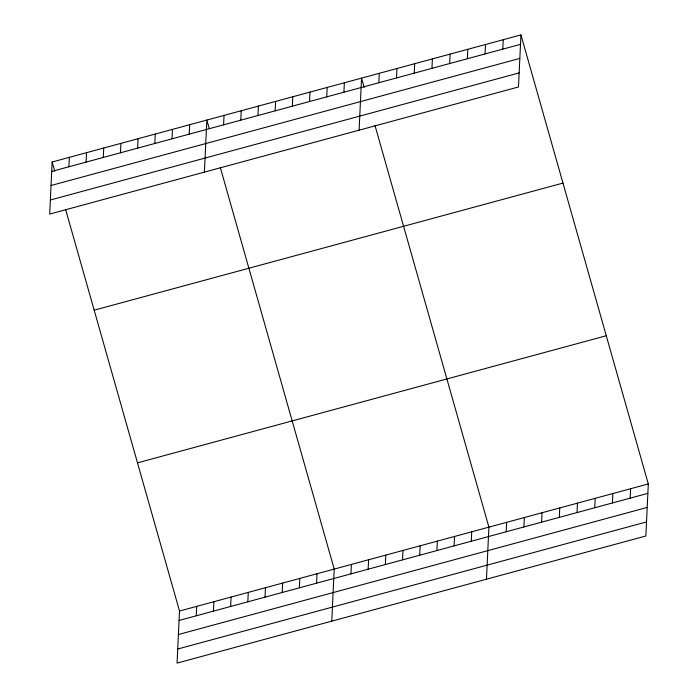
<?xml version="1.0" encoding="UTF-8"?>
<svg xmlns="http://www.w3.org/2000/svg" width="698" height="698" viewBox="0 0 698 698"><rect width="100%" height="100%" fill="white"/><g stroke="black" fill="none" stroke-linecap="round" stroke-linejoin="round"><path stroke-width="1.05" d="M52.149 162.006L49.698 214.068L518.483 86.971L520.944 34.9L52.149 162.006L54.784 171.263M68.901 166.77L69.346 157.338M86.09 162.111L86.535 152.679M103.278 157.451L103.723 148.02M120.466 152.792L120.911 143.36M137.654 148.133L138.099 138.701M154.843 143.465L155.288 134.042M172.031 138.806L172.476 129.383M189.219 134.147L189.664 124.715M65.577 209.339L179.517 611.029L177.056 663.1L645.851 535.994L648.302 483.932L520.944 34.9M204.401 172.127L206.852 120.056L209.191 128.292M196.26 615.802L196.705 606.37M223.596 124.829L224.041 115.397M213.448 611.143L213.893 601.711M240.784 120.169L241.229 110.738M230.637 606.475L231.082 597.052M257.972 115.51L258.417 106.079M247.825 601.816L248.27 592.384M275.16 110.842L275.605 101.419M265.013 597.156L265.458 587.725M292.349 106.183L292.794 96.76M282.201 592.497L282.646 583.066M309.546 101.524L309.982 92.092M299.39 587.838L299.835 578.406M326.734 96.865L327.179 87.433M316.578 583.179L317.023 573.747M343.922 92.206L344.367 82.774M331.759 621.159L334.211 569.088L220.28 167.389M359.095 130.186L361.555 78.115L364.182 87.372M350.963 573.852L351.408 564.429M378.822 82.739L379.258 73.316M368.151 569.193L368.596 559.761M396.525 77.94L396.97 68.509M385.34 564.534L385.785 555.102M414.237 73.142L414.682 63.71M402.528 559.875L402.973 550.443M431.949 68.334L432.394 58.911M419.716 555.215L420.161 545.784M449.66 63.535L450.105 54.104M436.904 550.556L437.349 541.125M467.363 58.737L467.808 49.305M454.093 545.897L454.538 536.465M485.075 53.929L485.52 44.506M471.281 541.229L471.726 531.806M502.787 49.13L503.232 39.699M486.462 579.209L488.914 527.138L374.983 125.448M506.181 531.771L506.626 522.34M523.893 526.973L524.338 517.541M541.596 522.165L542.041 512.742M559.307 517.366L559.752 507.935M577.019 512.568L577.464 503.136M594.731 507.76L595.176 498.337M612.434 502.961L612.879 493.53M630.146 498.163L630.591 488.731M51.704 171.429L520.499 44.332M51.041 185.502L519.836 58.405M50.361 200.003L519.146 72.897M94.186 310.182L562.972 183.077M137.489 462.853L606.274 335.747M179.517 611.029L648.302 483.932M179.072 620.461L647.857 493.355M178.409 634.534L647.194 507.429M177.72 649.027L646.514 521.93"/></g></svg>
